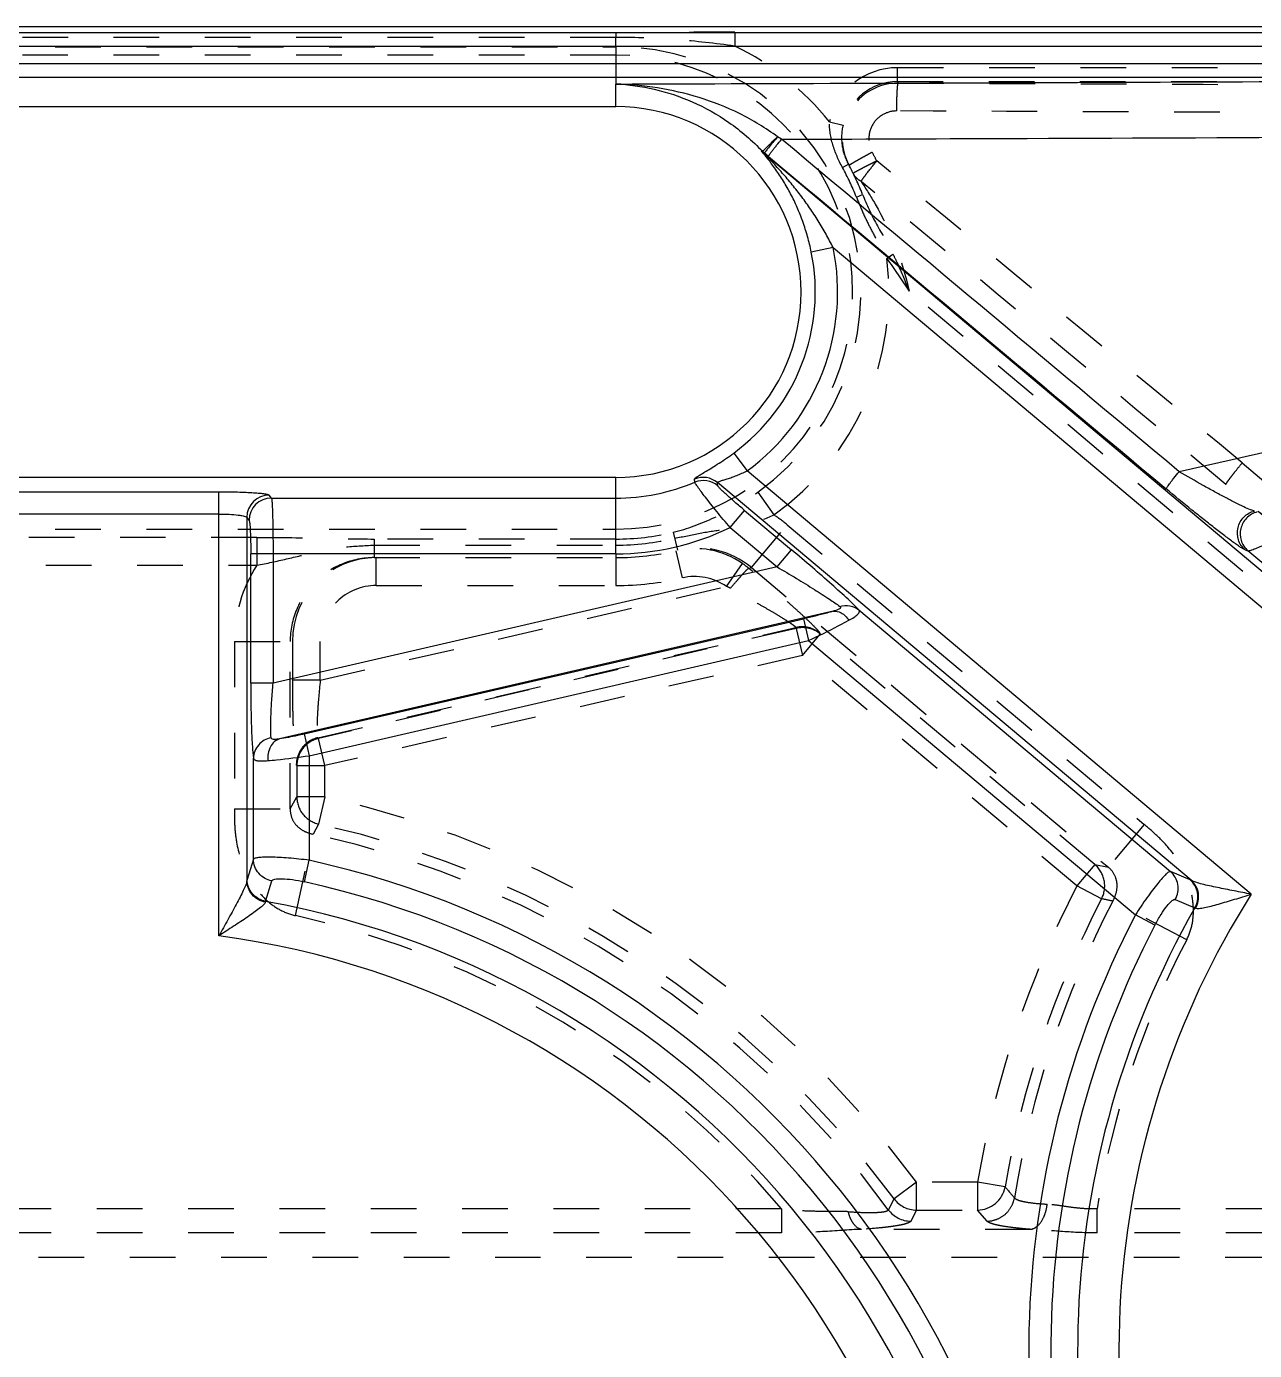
# Model space of a CAD drawing. Header units: millimetres. Extents: x 1727 to 4210, y -6182 to 759.
# Drawn here: x 3245.35 to 3289.3, y -463.08 to -415.71 of the extents above; entities that cross this region are included whole.
import ezdxf

# ---------------------------------------------------------------- set-up
doc = ezdxf.new("R2010")
doc.units = ezdxf.units.MM
doc.header["$LTSCALE"] = 16.335
doc.linetypes.add('HIDDEN', pattern=[0.2, 0.1, -0.1])
doc.layers.get('0').update_dxf_attribs({"linetype": 'CONTINUOUS'})
doc.layers.add('DEFAULT_2', color=8, linetype='HIDDEN')

msp = doc.modelspace()

# ---------------------------------------------------------------- linework, layer by layer
at = {"color": 7, "linetype": 'Continuous'}
for p, q in [((3121.45, -415.714), (3306.418, -415.714)), ((3121.61, -415.925), (3306.257, -415.925)), ((3306.257, -416.424), (3121.61, -416.424)), ((3123.612, -417.038), (3304.256, -417.038)), ((3304.256, -417.536), (3123.612, -417.536)), ((3266.434, -418.58), (3266.434, -417.772)), ((3161.434, -418.58), (3266.434, -418.58)), ((3272.062, -419.82), (3272.228, -419.66)), ((3272.372, -419.748), (3272.229, -419.663)), ((3271.717, -420.224), (3293.517, -438.516)), ((3271.898, -420.36), (3271.752, -420.239)), ((3274.215, -423.623), (3273.433, -423.783)), ((3274.215, -423.623), (3292.875, -439.281)), ((3270.662, -430.972), (3271.134, -431.615)), ((3266.434, -431.849), (3161.434, -431.849)), ((3266.434, -434.579), (3266.434, -431.849)), ((3269.265, -432.018), (3269.253, -431.907)), ((3289.179, -446.757), (3271.134, -431.615)), ((3244.133, -432.357), (3252.235, -432.357)), ((3252.235, -448.243), (3252.235, -432.357)), ((3270.085, -432.143), (3270.076, -432.031)), ((3287.032, -446.258), (3270.076, -432.031)), ((3254.112, -432.584), (3254.032, -432.477)), ((3254.112, -432.584), (3266.434, -432.584)), ((3252.235, -433.156), (3244.133, -433.156)), ((3253.233, -433.275), (3253.233, -446.277)), ((3253.233, -433.275), (3253.314, -433.382)), ((3270.53, -433.635), (3271.043, -433.023)), ((3271.043, -433.023), (3272.726, -434.435)), ((3270.53, -433.635), (3272.212, -435.047)), ((3253.372, -439.205), (3253.372, -434.579)), ((3266.434, -434.579), (3253.372, -434.579)), ((3254.171, -434.579), (3254.171, -439.205)), ((3272.212, -435.047), (3272.726, -434.435)), ((3288.963, -434.438), (3289.062, -434.47)), ((3293.083, -437.844), (3289.062, -434.47)), ((3272.212, -435.047), (3254.171, -439.205)), ((3274.218, -436.632), (3254.398, -441.2)), ((3275.138, -436.587), (3286.287, -445.942)), ((3255.288, -441.023), (3273.158, -436.905)), ((3273.158, -436.905), (3273.337, -437.682)), ((3255.467, -441.801), (3273.337, -437.682)), ((3273.337, -437.682), (3285.033, -447.497)), ((3254.171, -439.205), (3253.372, -439.205)), ((3255.288, -441.023), (3255.467, -441.801)), ((3253.47, -445.504), (3253.47, -441.89)), ((3255.467, -441.801), (3255.467, -445.542)), ((3253.47, -445.504), (3253.244, -446.235)), ((3255.297, -446.312), (3255.467, -445.542)), ((3286.993, -446.239), (3286.287, -445.942)), ((3253.902, -447.011), (3254.126, -446.279)), ((3286.459, -446.943), (3287.164, -447.242)), ((3285.732, -447.861), (3285.033, -447.497))]:
    msp.add_line(p, q, dxfattribs=at)
for centre, radius, start, end in [((3214.218, 16592.41), 17010.262, 270.1758785, 270.3031422), ((3266.434, -425.214), 6.633, 270, 90), ((3272.674, -417.477), 2.876, 249.2818, 249.9754), ((3272.224, -419.631), 0.78, 223.3636, 229.4845), ((3272.26, -419.644), 0.782, 223.1427, 229.5059), ((3272.747, -417.584), 2.835, 248.7154, 249.4185), ((3266.434, -425.214), 7.144, 306.2892, 11.5505), ((3266.434, -425.214), 7.942, 306.2892, 11.5505), ((3269.563, -432.646), 0.801, 50.1761, 112.7645), ((3269.572, -432.759), 0.801, 50.1956, 112.5281), ((3266.434, -425.214), 7.37, 270, 292.5914), ((3254.035, -433.279), 0.802, 90.216, 179.7224), ((3254.115, -433.386), 0.802, 90.2149, 179.7194), ((3266.434, -425.214), 9.365, 270, 295.9371), ((3248.184, -478.464), 33.717, 282.4745, 77.5255), ((3248.184, -478.464), 32.929, 282.4745, 77.5255), ((3248.184, -478.464), 31.969, 280.3033, 79.6967), ((3314.934, -463.079), 30.491, 147.6348, 262.3652), ((3314.934, -463.079), 33.717, 152.4745, 257.5255), ((3314.934, -463.079), 31.969, 150.3033, 259.6967), ((3314.934, -463.079), 32.929, 152.4745, 257.5255), ((3248.184, -478.464), 30.491, 277.6348, 82.3652)]:
    msp.add_arc(centre, radius, start, end, dxfattribs=at)
for points, knots in [([(3272.229, -419.663), (3271.8, -419.35), (3270.9, -418.795), (3269.44, -418.226), (3267.946, -417.878), (3266.936, -417.785), (3266.434, -417.772)], [0, 0, 0, 0, 0.257993, 0.509776, 0.756341, 1, 1, 1, 1]), ([(3266.434, -417.772), (3266.898, -417.792), (3267.837, -417.917), (3269.213, -418.377), (3270.535, -419.12), (3271.323, -419.796), (3271.689, -420.179)], [0, 0, 0, 0, 0.23541, 0.477406, 0.73144, 1, 1, 1, 1]), ([(3272.372, -419.748), (3275.052, -419.739), (3285.764, -419.7), (3296.477, -419.651), (3304.509, -419.609)], [0, 0, 0, 0, 0.250151, 1, 1, 1, 1]), ([(3271.689, -420.179), (3271.725, -420.143), (3271.85, -420.025), (3271.974, -419.904), (3272.062, -419.82)], [0, 0, 0, 0, 0.291626, 1, 1, 1, 1]), ([(3272.228, -419.66), (3272.17, -419.73), (3272.06, -419.862), (3271.929, -420.019), (3271.843, -420.125), (3271.798, -420.18), (3271.77, -420.216), (3271.756, -420.233), (3271.752, -420.239)], [0, 0, 0, 0, 0.362698, 0.690446, 0.816445, 0.911087, 0.972793, 1, 1, 1, 1]), ([(3271.898, -420.36), (3271.898, -420.353), (3271.913, -420.334), (3271.937, -420.294), (3271.982, -420.235), (3272.04, -420.158), (3272.113, -420.066), (3272.224, -419.927), (3272.312, -419.82), (3272.372, -419.748)], [0, 0, 0, 0, 0.027702, 0.089442, 0.184058, 0.310151, 0.464719, 0.638469, 1, 1, 1, 1]), ([(3273.433, -423.783), (3273.395, -423.597), (3273.307, -423.231), (3273.138, -422.697), (3272.935, -422.187), (3272.74, -421.782), (3272.571, -421.472), (3272.438, -421.248), (3272.3, -421.031), (3272.157, -420.823), (3272.034, -420.655), (3271.934, -420.526), (3271.861, -420.433), (3271.79, -420.344), (3271.733, -420.275), (3271.693, -420.226), (3271.671, -420.197), (3271.661, -420.18), (3271.655, -420.169), (3271.657, -420.167)], [0, 0, 0, 0, 0.139711, 0.277338, 0.412058, 0.543694, 0.608375, 0.672285, 0.735388, 0.797578, 0.85857, 0.888477, 0.917629, 0.94551, 0.972246, 0.983887, 0.992637, 0.997881, 1, 1, 1, 1]), ([(3274.215, -423.623), (3274.134, -423.46), (3273.964, -423.135), (3273.683, -422.661), (3273.378, -422.199), (3273.053, -421.751), (3272.768, -421.39), (3272.532, -421.11), (3272.352, -420.905), (3272.172, -420.706), (3272.018, -420.542), (3271.903, -420.423), (3271.808, -420.325), (3271.778, -420.295), (3271.706, -420.218), (3271.717, -420.224)], [0, 0, 0, 0, 0.129079, 0.259545, 0.390346, 0.521023, 0.651203, 0.715971, 0.780355, 0.84414, 0.906722, 0.937041, 0.965921, 0.990881, 1, 1, 1, 1]), ([(3306.795, -427.094), (3305.112, -427.472), (3298.38, -428.984), (3291.648, -430.501), (3286.599, -431.641)], [0, 0, 0, 0, 0.249893, 1, 1, 1, 1]), ([(3269.253, -431.907), (3269.253, -431.902), (3269.262, -431.888), (3269.296, -431.855), (3269.376, -431.8), (3269.508, -431.72), (3269.685, -431.614), (3269.898, -431.485), (3270.14, -431.333), (3270.399, -431.161), (3270.574, -431.037), (3270.662, -430.972)], [0, 0, 0, 0, 0.009752, 0.026926, 0.086138, 0.178563, 0.301157, 0.44993, 0.620155, 0.806348, 1, 1, 1, 1]), ([(3270.076, -432.031), (3270.073, -432.021), (3270.118, -431.996), (3270.178, -431.972), (3270.295, -431.935), (3270.434, -431.893), (3270.596, -431.84), (3270.77, -431.775), (3270.951, -431.697), (3271.073, -431.643), (3271.134, -431.615)], [0, 0, 0, 0, 0.027687, 0.096302, 0.201618, 0.333696, 0.484394, 0.648813, 0.822397, 1, 1, 1, 1]), ([(3286.134, -432.253), (3286.134, -432.245), (3286.147, -432.226), (3286.168, -432.189), (3286.207, -432.135), (3286.259, -432.064), (3286.328, -431.975), (3286.442, -431.831), (3286.534, -431.718), (3286.599, -431.641)], [0, 0, 0, 0, 0.028479, 0.085335, 0.168817, 0.284682, 0.432112, 0.606499, 1, 1, 1, 1]), ([(3289.297, -433.049), (3289.277, -433.046), (3289.228, -433.032), (3289.1, -432.985), (3288.891, -432.89), (3288.592, -432.743), (3288.243, -432.562), (3287.858, -432.355), (3287.305, -432.048), (3286.883, -431.807), (3286.599, -431.641)], [0, 0, 0, 0, 0.019799, 0.049446, 0.13435, 0.246013, 0.37707, 0.521771, 0.675945, 1, 1, 1, 1]), ([(3252.235, -432.357), (3252.457, -432.357), (3252.781, -432.361), (3253.194, -432.376), (3253.46, -432.39), (3253.681, -432.407), (3253.851, -432.427), (3253.958, -432.445), (3254.011, -432.462), (3254.028, -432.471), (3254.032, -432.477)], [0, 0, 0, 0, 0.36919, 0.537219, 0.685939, 0.810177, 0.905742, 0.969208, 0.988553, 1, 1, 1, 1]), ([(3270.53, -433.635), (3270.364, -433.45), (3270.132, -433.17), (3269.84, -432.807), (3269.652, -432.569), (3269.498, -432.365), (3269.38, -432.205), (3269.309, -432.094), (3269.271, -432.038), (3269.265, -432.018)], [0, 0, 0, 0, 0.363291, 0.530354, 0.679634, 0.805767, 0.903798, 0.969327, 1, 1, 1, 1]), ([(3271.043, -433.023), (3270.925, -432.924), (3270.753, -432.777), (3270.534, -432.585), (3270.39, -432.455), (3270.269, -432.343), (3270.185, -432.262), (3270.135, -432.209), (3270.109, -432.18), (3270.093, -432.16), (3270.085, -432.148), (3270.085, -432.143)], [0, 0, 0, 0, 0.355491, 0.52119, 0.671218, 0.799814, 0.90101, 0.939463, 0.969001, 0.989226, 1, 1, 1, 1]), ([(3288.963, -434.438), (3288.944, -434.432), (3288.897, -434.408), (3288.816, -434.359), (3288.71, -434.288), (3288.526, -434.158), (3288.254, -433.956), (3287.89, -433.676), (3287.484, -433.356), (3286.891, -432.88), (3286.439, -432.508), (3286.134, -432.253)], [0, 0, 0, 0, 0.016832, 0.043636, 0.079582, 0.12373, 0.23264, 0.363007, 0.509041, 0.666312, 1, 1, 1, 1]), ([(3254.112, -432.584), (3254.116, -432.59), (3254.12, -432.611), (3254.129, -432.674), (3254.137, -432.795), (3254.147, -432.984), (3254.155, -433.231), (3254.162, -433.524), (3254.169, -433.978), (3254.171, -434.334), (3254.171, -434.579)], [0, 0, 0, 0, 0.011338, 0.031183, 0.095911, 0.192354, 0.316948, 0.465503, 0.632937, 1, 1, 1, 1]), ([(3252.235, -433.156), (3252.359, -433.156), (3252.588, -433.161), (3252.86, -433.181), (3253.038, -433.205), (3253.134, -433.225), (3253.195, -433.245), (3253.229, -433.263), (3253.233, -433.275)], [0, 0, 0, 0, 0.365249, 0.679351, 0.802445, 0.897954, 0.963782, 1, 1, 1, 1]), ([(3253.314, -433.382), (3253.321, -433.392), (3253.327, -433.432), (3253.339, -433.507), (3253.347, -433.622), (3253.356, -433.769), (3253.363, -433.946), (3253.37, -434.218), (3253.372, -434.432), (3253.372, -434.579)], [0, 0, 0, 0, 0.03202, 0.097133, 0.19351, 0.317858, 0.466241, 0.63351, 1, 1, 1, 1]), ([(3288.963, -434.438), (3288.852, -434.345), (3288.681, -434.089), (3288.666, -433.633), (3288.887, -433.233), (3289.156, -433.082), (3289.297, -433.049)], [0, 0, 0, 0, 0.249351, 0.499747, 0.750316, 1, 1, 1, 1]), ([(3289.397, -433.08), (3289.25, -433.115), (3288.982, -433.27), (3288.769, -433.665), (3288.779, -434.114), (3288.948, -434.373), (3289.062, -434.47)], [0, 0, 0, 0, 0.259457, 0.500242, 0.740869, 1, 1, 1, 1]), ([(3289.062, -434.47), (3289.072, -434.471), (3289.098, -434.466), (3289.145, -434.454), (3289.21, -434.431), (3289.33, -434.387), (3289.517, -434.312), (3289.776, -434.201), (3290.077, -434.069), (3290.529, -433.864), (3290.876, -433.696), (3291.115, -433.585)], [0, 0, 0, 0, 0.012849, 0.034728, 0.065524, 0.104883, 0.206739, 0.334841, 0.48351, 0.647354, 1, 1, 1, 1]), ([(3275.138, -436.587), (3275.015, -436.454), (3274.693, -436.148), (3274.135, -435.644), (3273.459, -435.055), (3272.975, -434.645), (3272.726, -434.435)], [0, 0, 0, 0, 0.167799, 0.411866, 0.697296, 1, 1, 1, 1]), ([(3272.212, -435.047), (3272.443, -435.183), (3272.889, -435.449), (3273.516, -435.834), (3274.035, -436.167), (3274.339, -436.371), (3274.455, -436.464)], [0, 0, 0, 0, 0.302494, 0.58711, 0.832024, 1, 1, 1, 1]), ([(3274.218, -436.632), (3274.143, -436.655), (3273.792, -436.754), (3273.437, -436.84), (3273.158, -436.905)], [0, 0, 0, 0, 0.213954, 1, 1, 1, 1]), ([(3274.455, -436.464), (3274.462, -436.47), (3274.475, -436.481), (3274.481, -436.518), (3274.427, -436.561), (3274.34, -436.595), (3274.262, -436.62), (3274.218, -436.632)], [0, 0, 0, 0, 0.079728, 0.14157, 0.303487, 0.59431, 1, 1, 1, 1]), ([(3274.218, -436.632), (3274.314, -436.617), (3274.482, -436.66), (3274.659, -436.8), (3274.742, -436.9), (3274.778, -436.955)], [0, 0, 0, 0, 0.433941, 0.704675, 1, 1, 1, 1]), ([(3274.455, -436.464), (3274.57, -436.43), (3274.818, -436.411), (3275.046, -436.513), (3275.138, -436.587)], [0, 0, 0, 0, 0.505187, 1, 1, 1, 1]), ([(3274.778, -436.955), (3274.842, -436.921), (3274.951, -436.858), (3275.071, -436.773), (3275.131, -436.706), (3275.155, -436.663), (3275.158, -436.621), (3275.146, -436.597), (3275.138, -436.587)], [0, 0, 0, 0, 0.385541, 0.674607, 0.780487, 0.863304, 0.931629, 1, 1, 1, 1]), ([(3273.337, -437.682), (3273.47, -437.618), (3273.954, -437.383), (3274.435, -437.141), (3274.778, -436.955)], [0, 0, 0, 0, 0.275551, 1, 1, 1, 1]), ([(3253.372, -439.205), (3253.372, -439.491), (3253.376, -440.038), (3253.394, -440.795), (3253.423, -441.404), (3253.449, -441.753), (3253.47, -441.89)], [0, 0, 0, 0, 0.319405, 0.610423, 0.845068, 1, 1, 1, 1]), ([(3254.099, -441.156), (3254.088, -441.056), (3254.084, -440.802), (3254.093, -440.36), (3254.123, -439.81), (3254.153, -439.413), (3254.171, -439.205)], [0, 0, 0, 0, 0.154278, 0.388397, 0.679534, 1, 1, 1, 1]), ([(3254.099, -441.156), (3253.932, -441.192), (3253.612, -441.373), (3253.473, -441.72), (3253.47, -441.89)], [0, 0, 0, 0, 0.50142, 1, 1, 1, 1]), ([(3254.398, -441.2), (3254.263, -441.24), (3254.081, -441.42), (3253.989, -441.719), (3253.977, -441.892), (3253.983, -441.978)], [0, 0, 0, 0, 0.451106, 0.723476, 1, 1, 1, 1]), ([(3254.398, -441.2), (3254.357, -441.207), (3254.286, -441.218), (3254.194, -441.219), (3254.125, -441.206), (3254.101, -441.171), (3254.099, -441.156)], [0, 0, 0, 0, 0.377238, 0.661229, 0.855283, 1, 1, 1, 1]), ([(3255.288, -441.023), (3255.205, -441.042), (3254.91, -441.108), (3254.613, -441.168), (3254.398, -441.2)], [0, 0, 0, 0, 0.279537, 1, 1, 1, 1]), ([(3253.47, -441.89), (3253.476, -441.914), (3253.507, -441.948), (3253.563, -441.97), (3253.651, -441.989), (3253.793, -441.992), (3253.914, -441.984), (3253.983, -441.978)], [0, 0, 0, 0, 0.135409, 0.224013, 0.333521, 0.6216, 1, 1, 1, 1]), ([(3253.983, -441.978), (3254.087, -441.968), (3254.583, -441.918), (3255.077, -441.856), (3255.467, -441.801)], [0, 0, 0, 0, 0.209468, 1, 1, 1, 1]), ([(3255.467, -445.542), (3255.221, -445.509), (3254.863, -445.471), (3254.404, -445.439), (3254.107, -445.428), (3253.862, -445.429), (3253.669, -445.441), (3253.548, -445.46), (3253.479, -445.484), (3253.47, -445.504)], [0, 0, 0, 0, 0.368813, 0.536801, 0.685338, 0.809181, 0.904257, 0.967553, 1, 1, 1, 1]), ([(3254.126, -446.279), (3253.948, -446.245), (3253.608, -446.052), (3253.471, -445.683), (3253.47, -445.504)], [0, 0, 0, 0, 0.501606, 1, 1, 1, 1]), ([(3286.287, -445.942), (3286.266, -445.937), (3286.203, -445.974), (3286.111, -446.054), (3285.978, -446.194), (3285.82, -446.382), (3285.638, -446.616), (3285.367, -446.988), (3285.165, -447.287), (3285.033, -447.497)], [0, 0, 0, 0, 0.032445, 0.095747, 0.190828, 0.314676, 0.463215, 0.631198, 1, 1, 1, 1]), ([(3286.459, -446.943), (3286.548, -446.785), (3286.619, -446.4), (3286.424, -446.058), (3286.287, -445.942)], [0, 0, 0, 0, 0.501605, 1, 1, 1, 1]), ([(3253.233, -446.277), (3253.228, -446.329), (3253.187, -446.448), (3253.102, -446.641), (3252.986, -446.871), (3252.802, -447.218), (3252.549, -447.678), (3252.341, -448.051), (3252.235, -448.243)], [0, 0, 0, 0, 0.06999, 0.168828, 0.287405, 0.419053, 0.702974, 1, 1, 1, 1]), ([(3253.244, -446.235), (3253.243, -446.238), (3253.239, -446.252), (3253.236, -446.266), (3253.233, -446.277)], [0, 0, 0, 0, 0.213858, 1, 1, 1, 1]), ([(3253.894, -447.038), (3253.806, -447.022), (3253.632, -446.956), (3253.345, -446.733), (3253.236, -446.454), (3253.234, -446.277)], [0, 0, 0, 0, 0.248859, 0.508621, 1, 1, 1, 1]), ([(3253.902, -447.011), (3253.724, -446.978), (3253.382, -446.784), (3253.245, -446.415), (3253.244, -446.235)], [0, 0, 0, 0, 0.502249, 1, 1, 1, 1]), ([(3254.126, -446.279), (3254.13, -446.264), (3254.166, -446.235), (3254.287, -446.204), (3254.527, -446.198), (3254.884, -446.231), (3255.153, -446.28), (3255.297, -446.312)], [0, 0, 0, 0, 0.038784, 0.102556, 0.316978, 0.63116, 1, 1, 1, 1]), ([(3287.164, -447.242), (3287.253, -447.084), (3287.325, -446.698), (3287.129, -446.356), (3286.993, -446.239)], [0, 0, 0, 0, 0.50225, 1, 1, 1, 1]), ([(3287.032, -446.258), (3287.028, -446.256), (3287.016, -446.25), (3287.003, -446.243), (3286.993, -446.239)], [0, 0, 0, 0, 0.286217, 1, 1, 1, 1]), ([(3289.179, -446.757), (3288.975, -446.714), (3288.669, -446.658), (3288.265, -446.578), (3287.971, -446.519), (3287.69, -446.46), (3287.431, -446.4), (3287.212, -446.339), (3287.081, -446.291), (3287.032, -446.258)], [0, 0, 0, 0, 0.28341, 0.422938, 0.559371, 0.690564, 0.813193, 0.919863, 1, 1, 1, 1]), ([(3287.19, -447.253), (3287.234, -447.176), (3287.296, -447), (3287.309, -446.636), (3287.165, -446.374), (3287.032, -446.259)], [0, 0, 0, 0, 0.24884, 0.508594, 1, 1, 1, 1]), ([(3253.894, -447.038), (3253.891, -447.054), (3253.87, -447.09), (3253.8, -447.169), (3253.667, -447.279), (3253.474, -447.421), (3253.251, -447.576), (3253.009, -447.738), (3252.668, -447.961), (3252.409, -448.129), (3252.235, -448.243)], [0, 0, 0, 0, 0.024226, 0.058786, 0.15416, 0.273643, 0.407521, 0.550014, 0.697635, 1, 1, 1, 1]), ([(3253.894, -447.038), (3253.895, -447.035), (3253.897, -447.026), (3253.899, -447.017), (3253.902, -447.011)], [0, 0, 0, 0, 0.285912, 1, 1, 1, 1]), ([(3285.732, -447.861), (3285.8, -447.73), (3285.936, -447.493), (3286.139, -447.198), (3286.298, -447.018), (3286.4, -446.946), (3286.445, -446.936), (3286.459, -446.943)], [0, 0, 0, 0, 0.368865, 0.683057, 0.897455, 0.961218, 1, 1, 1, 1]), ([(3287.19, -447.253), (3287.205, -447.26), (3287.246, -447.266), (3287.352, -447.265), (3287.522, -447.235), (3287.755, -447.178), (3288.115, -447.079), (3288.591, -446.933), (3288.982, -446.821), (3289.179, -446.757)], [0, 0, 0, 0, 0.024622, 0.059214, 0.154309, 0.274311, 0.408235, 0.698147, 1, 1, 1, 1]), ([(3287.164, -447.242), (3287.17, -447.244), (3287.179, -447.248), (3287.187, -447.252), (3287.19, -447.253)], [0, 0, 0, 0, 0.714083, 1, 1, 1, 1])]:
    msp.add_open_spline(points, degree=3, knots=knots, dxfattribs=at)
for points in [[(3286.599, -431.641), (3281.856, -427.678), (3277.113, -423.714), (3272.372, -419.748)], [(3271.898, -420.36), (3276.642, -424.326), (3281.387, -428.29), (3286.134, -432.253)]]:
    msp.add_open_spline(points, degree=3, dxfattribs=at)
at = {"layer": 'DEFAULT_2', "color": 8, "linetype": 'HIDDEN'}
for p, q in [((3266.434, -415.937), (3161.434, -415.937)), ((3266.434, -416.103), (3161.434, -416.103)), ((3266.434, -415.937), (3266.434, -416.103)), ((3270.696, -415.917), (3270.696, -416.416)), ((3161.435, -416.437), (3266.433, -416.437)), ((3266.433, -416.734), (3161.435, -416.734)), ((3266.433, -416.437), (3266.434, -417.772)), ((3276.516, -417.687), (3276.516, -417.188)), ((3304.303, -417.188), (3276.516, -417.188)), ((3276.516, -417.687), (3304.603, -417.687)), ((3276.544, -417.738), (3276.516, -417.687)), ((3274.084, -419.128), (3274.571, -419.239)), ((3274.55, -420.758), (3274.761, -420.642)), ((3275.046, -421.814), (3275.27, -421.725)), ((3276.135, -424.008), (3276.357, -423.854)), ((3293.883, -439.408), (3276.934, -425.186)), ((3271.515, -432.371), (3272.093, -433.185)), ((3293.261, -436.279), (3288.274, -432.094)), ((3161.434, -433.693), (3266.434, -433.693)), ((3268.492, -433.806), (3268.647, -434.452)), ((3271.288, -435.071), (3272.572, -433.541)), ((3272.572, -433.541), (3285.35, -444.263)), ((3253.594, -433.991), (3242.773, -433.991)), ((3253.594, -433.991), (3253.594, -434.989)), ((3257.792, -434.049), (3257.792, -434.714)), ((3266.434, -434.049), (3257.792, -434.049)), ((3257.792, -434.27), (3266.434, -434.27)), ((3257.793, -434.714), (3266.434, -434.714)), ((3257.864, -435.714), (3257.864, -434.714)), ((3266.434, -434.579), (3266.434, -435.714)), ((3268.582, -434.468), (3268.808, -435.442)), ((3242.773, -434.989), (3253.594, -434.989)), ((3270.402, -435.745), (3270.97, -434.924)), ((3271.192, -435.094), (3271.288, -435.071)), ((3271.288, -435.071), (3284.066, -445.793)), ((3255.861, -439.097), (3270.402, -435.745)), ((3257.864, -435.714), (3266.434, -435.714)), ((3255.778, -441.157), (3272.88, -437.215)), ((3272.892, -437.246), (3255.795, -441.187)), ((3272.892, -437.246), (3272.88, -437.215)), ((3272.892, -437.246), (3273.115, -438.216)), ((3273.115, -438.216), (3273.757, -437.451)), ((3273.757, -437.451), (3273.745, -437.419)), ((3283.583, -445.695), (3273.757, -437.451)), ((3252.786, -437.714), (3252.786, -443.706)), ((3252.786, -437.714), (3255.861, -437.714)), ((3254.783, -443.706), (3254.783, -437.714)), ((3254.862, -437.714), (3254.862, -439.097)), ((3255.861, -439.097), (3255.861, -437.713)), ((3273.115, -438.216), (3256.018, -442.156)), ((3282.941, -446.46), (3273.115, -438.216)), ((3255.861, -439.097), (3254.862, -439.097)), ((3255.778, -441.157), (3255.795, -441.187)), ((3256.018, -442.156), (3255.795, -441.187)), ((3255.003, -442.126), (3255.019, -442.156)), ((3255.019, -442.156), (3255.019, -443.273)), ((3255.019, -442.156), (3256.018, -442.156)), ((3256.018, -443.273), (3256.018, -442.156)), ((3254.783, -443.706), (3255.019, -443.273)), ((3256.018, -443.273), (3255.019, -443.273)), ((3256.018, -443.273), (3255.802, -444.244)), ((3252.786, -443.706), (3254.783, -443.706)), ((3255.802, -444.244), (3255.608, -444.607)), ((3285.35, -444.263), (3284.066, -445.793)), ((3254.968, -447.521), (3255.607, -444.607)), ((3283.583, -445.695), (3282.941, -446.46)), ((3283.583, -445.695), (3284.066, -445.793)), ((3283.823, -446.919), (3282.941, -446.46)), ((3286.869, -448.387), (3284.226, -447.003)), ((3277.195, -457.061), (3276.395, -457.651)), ((3279.388, -457.061), (3277.195, -457.061)), ((3277.195, -458.055), (3277.195, -457.061)), ((3279.388, -457.061), (3279.388, -458.055)), ((3280.368, -457.227), (3279.388, -457.061)), ((3272.371, -458.007), (3223.997, -458.007)), ((3272.371, -458.007), (3272.371, -458.873)), ((3276.191, -458.043), (3276.395, -457.651)), ((3296.434, -458.007), (3283.665, -458.007)), ((3283.665, -458.873), (3283.665, -458.007)), ((3277.195, -458.055), (3276.995, -458.451)), ((3277.195, -458.055), (3279.388, -458.055)), ((3279.724, -458.451), (3279.388, -458.055)), ((3272.371, -458.873), (3223.997, -458.873)), ((3281.288, -458.745), (3275.229, -458.745)), ((3296.434, -458.873), (3283.665, -458.873)), ((3131.434, -459.739), (3296.434, -459.739))]:
    msp.add_line(p, q, dxfattribs=at)
for centre, radius, start, end in [((3266.434, -425.214), 8.777, 305.37, 90.0072), ((3266.434, -425.214), 8.48, 270, 90.0072), ((3266.434, -425.214), 9.776, 38.5028, 64.1499), ((3276.516, -419.683), 2.495, 90.015, 167.1508), ((3276.541, -419.735), 1.997, 89.9251, 208.4954), ((3276.515, -419.68), 1.993, 89.9629, 167.2201), ((3266.398, -425.23), 10.493, 26.6484, 28.5701), ((2213.457, -1719.538), 1678.083, 50.144861, 50.724072), ((3266.434, -425.214), 9.259, 21.5435, 28.769), ((3266.434, -425.214), 9.5, 21.5435, 28.769), ((1673.329, -2364.331), 2518.251, 50.111442, 50.497602), ((3266.434, -425.214), 9.776, 305.3706, 7.0834), ((3269.361, -437.366), 4.994, 49.9928, 56.8449), ((3266.434, -425.214), 8.836, 270, 283.4727), ((3266.434, -425.214), 9.056, 270, 283.4728), ((3257.863, -437.715), 3.001, 89.9898, 179.9827), ((3266.434, -425.214), 9.5, 270, 283.4712), ((3269.261, -437.392), 3.003, 55.3081, 103.0761), ((3269.352, -437.389), 3.02, 50.1307, 103.5083), ((3257.78, -437.714), 4.994, 146.9411, 179.9969), ((3269.286, -437.356), 2.958, 49.8866, 55.3074), ((3257.862, -437.715), 2.001, 89.9289, 179.943), ((3266.434, -425.214), 10.5, 270, 283.0655), ((3269.262, -437.395), 2.005, 55.3522, 103.0956), ((3269.769, -437.228), 1.613, 61.4415, 66.8721), ((3273.107, -438.189), 1, 50.3404, 103.1135), ((3273.119, -438.22), 1, 50.3351, 103.1178), ((3248.184, -478.464), 36.052, 36.4176, 77.4494), ((3248.184, -478.464), 35.057, 36.4176, 77.4494), ((3248.184, -478.464), 34.661, 36.0969, 77.6327), ((3314.934, -463.079), 36.052, 152.5506, 170.3906), ((3314.934, -463.079), 35.057, 152.5506, 170.3906), ((3314.934, -463.079), 34.661, 152.3673, 170.9279), ((3248.184, -478.464), 31.678, 40.2231, 77.624), ((3314.934, -463.079), 31.678, 152.363, 170.787), ((3279.377, -457.048), 1.007, 270.6149, 349.788), ((3461.767, -299.198), 240.58, 221.06136, 221.18366), ((3277.201, -457.049), 1.006, 216.7394, 269.6678), ((3277, -457.445), 1.006, 216.4316, 269.669)]:
    msp.add_arc(centre, radius, start, end, dxfattribs=at)
for points, knots in [([(3266.432, -416.437), (3266.432, -416.427), (3266.435, -416.394), (3266.434, -416.328), (3266.434, -416.227), (3266.434, -416.148), (3266.434, -416.103)], [0, 0, 0, 0, 0.089282, 0.291526, 0.599282, 1, 1, 1, 1]), ([(3270.696, -415.917), (3270.34, -415.917), (3268.919, -415.922), (3267.498, -415.937), (3266.434, -415.937)], [0, 0, 0, 0, 0.250732, 1, 1, 1, 1]), ([(3270.696, -416.416), (3270.002, -416.319), (3268.584, -416.16), (3267.158, -416.103), (3266.434, -416.103)], [0, 0, 0, 0, 0.491839, 1, 1, 1, 1]), ([(3276.492, -418.736), (3276.492, -418.618), (3276.495, -418.443), (3276.501, -418.217), (3276.507, -418.064), (3276.515, -417.937), (3276.523, -417.839), (3276.533, -417.778), (3276.538, -417.746), (3276.544, -417.738)], [0, 0, 0, 0, 0.352281, 0.524499, 0.680455, 0.810291, 0.908171, 0.970663, 1, 1, 1, 1]), ([(3276.544, -417.738), (3278.872, -417.747), (3288.18, -417.783), (3297.488, -417.826), (3304.467, -417.863)], [0, 0, 0, 0, 0.250139, 1, 1, 1, 1]), ([(3274.55, -420.758), (3274.407, -420.498), (3274.176, -419.973), (3274.078, -419.401), (3274.084, -419.128)], [0, 0, 0, 0, 0.521039, 1, 1, 1, 1]), ([(3276.492, -418.736), (3276.322, -418.735), (3275.974, -418.825), (3275.593, -419.199), (3275.447, -419.713), (3275.533, -420.062), (3275.614, -420.212)], [0, 0, 0, 0, 0.24991, 0.499758, 0.749768, 1, 1, 1, 1]), ([(3304.392, -418.861), (3302.068, -418.848), (3292.768, -418.801), (3283.468, -418.761), (3276.492, -418.736)], [0, 0, 0, 0, 0.249851, 1, 1, 1, 1]), ([(3274.571, -419.239), (3274.516, -419.473), (3274.49, -419.964), (3274.646, -420.431), (3274.761, -420.642)], [0, 0, 0, 0, 0.499792, 1, 1, 1, 1]), ([(3275.614, -420.212), (3275.563, -420.24), (3275.459, -420.297), (3275.305, -420.381), (3275.159, -420.463), (3275.03, -420.536), (3274.937, -420.59), (3274.877, -420.626), (3274.843, -420.647), (3274.818, -420.663), (3274.8, -420.675), (3274.792, -420.682), (3274.786, -420.687), (3274.786, -420.688)], [0, 0, 0, 0, 0.184888, 0.371805, 0.550329, 0.708965, 0.83718, 0.888041, 0.929336, 0.960703, 0.982508, 0.995334, 1, 1, 1, 1]), ([(3275.776, -420.523), (3275.724, -420.55), (3275.618, -420.603), (3275.462, -420.682), (3275.313, -420.759), (3275.182, -420.828), (3275.087, -420.878), (3275.026, -420.912), (3274.991, -420.931), (3274.966, -420.946), (3274.947, -420.958), (3274.939, -420.964), (3274.932, -420.969), (3274.933, -420.97)], [0, 0, 0, 0, 0.18501, 0.372001, 0.550552, 0.709179, 0.837362, 0.888203, 0.929478, 0.960823, 0.982605, 0.995401, 1, 1, 1, 1]), ([(3275.215, -421.254), (3275.238, -421.218), (3275.304, -421.125), (3275.488, -420.88), (3275.654, -420.674), (3275.776, -420.523)], [0, 0, 0, 0, 0.139753, 0.369098, 1, 1, 1, 1]), ([(3275.215, -421.254), (3275.154, -421.221), (3275.043, -421.141), (3274.963, -421.029), (3274.933, -420.97)], [0, 0, 0, 0, 0.508795, 1, 1, 1, 1]), ([(3275.215, -421.254), (3275.393, -421.519), (3276.15, -422.736), (3276.708, -424.093), (3276.934, -425.186)], [0, 0, 0, 0, 0.222446, 1, 1, 1, 1]), ([(3275.046, -421.814), (3275.123, -422.003), (3275.277, -422.382), (3275.546, -422.933), (3275.84, -423.471), (3276.035, -423.83), (3276.135, -424.008)], [0, 0, 0, 0, 0.250442, 0.500016, 0.749678, 1, 1, 1, 1]), ([(3275.27, -421.725), (3275.413, -422.087), (3275.752, -422.811), (3276.18, -423.487), (3276.357, -423.854)], [0, 0, 0, 0, 0.488274, 1, 1, 1, 1]), ([(3276.357, -423.854), (3276.409, -423.963), (3276.615, -424.401), (3276.805, -424.846), (3276.934, -425.186)], [0, 0, 0, 0, 0.249059, 1, 1, 1, 1]), ([(3288.274, -432.094), (3288.274, -432.086), (3288.29, -432.061), (3288.319, -432.012), (3288.373, -431.937), (3288.445, -431.84), (3288.535, -431.723), (3288.672, -431.55), (3288.78, -431.418), (3288.854, -431.329)], [0, 0, 0, 0, 0.026576, 0.086442, 0.1821, 0.310526, 0.46631, 0.639902, 1, 1, 1, 1]), ([(3268.492, -433.806), (3269, -433.685), (3270.057, -433.289), (3271.027, -432.717), (3271.515, -432.371)], [0, 0, 0, 0, 0.465837, 1, 1, 1, 1]), ([(3268.544, -434.021), (3268.849, -433.964), (3269.445, -433.828), (3270.346, -433.701), (3271.242, -433.537), (3271.813, -433.316), (3272.093, -433.185)], [0, 0, 0, 0, 0.254368, 0.501378, 0.746777, 1, 1, 1, 1]), ([(3253.594, -433.991), (3254.334, -433.991), (3255.733, -434.011), (3257.133, -434.049), (3257.792, -434.049)], [0, 0, 0, 0, 0.528481, 1, 1, 1, 1]), ([(3253.594, -434.989), (3253.947, -434.918), (3254.641, -434.768), (3255.674, -434.521), (3256.72, -434.317), (3257.433, -434.282), (3257.792, -434.27)], [0, 0, 0, 0, 0.252659, 0.499559, 0.746894, 1, 1, 1, 1]), ([(3257.793, -434.714), (3257.402, -434.714), (3256.614, -434.875), (3255.609, -435.534), (3254.946, -436.536), (3254.783, -437.323), (3254.783, -437.714)], [0, 0, 0, 0, 0.250335, 0.500216, 0.749936, 1, 1, 1, 1]), ([(3270.539, -435.812), (3270.614, -435.723), (3270.726, -435.592), (3270.873, -435.425), (3270.972, -435.314), (3271.056, -435.224), (3271.12, -435.155), (3271.163, -435.117), (3271.184, -435.096), (3271.192, -435.094)], [0, 0, 0, 0, 0.357903, 0.531484, 0.687803, 0.817045, 0.913468, 0.973718, 1, 1, 1, 1]), ([(3273.745, -437.419), (3273.74, -437.404), (3273.713, -437.368), (3273.661, -437.305), (3273.582, -437.222), (3273.433, -437.072), (3273.198, -436.849), (3272.869, -436.547), (3272.49, -436.21), (3271.928, -435.718), (3271.491, -435.345), (3271.192, -435.094)], [0, 0, 0, 0, 0.014047, 0.037959, 0.071396, 0.113794, 0.22121, 0.352559, 0.501083, 0.661203, 1, 1, 1, 1]), ([(3272.88, -437.215), (3272.875, -437.204), (3272.85, -437.181), (3272.801, -437.141), (3272.727, -437.088), (3272.588, -436.994), (3272.37, -436.857), (3272.066, -436.674), (3271.719, -436.471), (3271.207, -436.179), (3270.81, -435.959), (3270.539, -435.812)], [0, 0, 0, 0, 0.013026, 0.036561, 0.069975, 0.112432, 0.220724, 0.353179, 0.50194, 0.661946, 1, 1, 1, 1]), ([(3254.862, -439.097), (3254.862, -439.459), (3254.867, -439.989), (3254.883, -440.668), (3254.9, -441.112), (3254.92, -441.489), (3254.943, -441.784), (3254.965, -441.975), (3254.986, -442.079), (3254.996, -442.114), (3255.003, -442.126)], [0, 0, 0, 0, 0.358247, 0.523097, 0.670982, 0.79674, 0.89566, 0.964124, 0.986173, 1, 1, 1, 1]), ([(3255.861, -439.097), (3255.834, -439.344), (3255.801, -439.704), (3255.767, -440.167), (3255.751, -440.469), (3255.743, -440.724), (3255.745, -440.924), (3255.752, -441.055), (3255.765, -441.125), (3255.773, -441.149), (3255.778, -441.157)], [0, 0, 0, 0, 0.360034, 0.525323, 0.673046, 0.797819, 0.895901, 0.96408, 0.986118, 1, 1, 1, 1]), ([(3255.778, -441.157), (3255.568, -441.206), (3255.26, -441.397), (3255.047, -441.79), (3255.004, -442.016), (3255.003, -442.126)], [0, 0, 0, 0, 0.489511, 0.749204, 1, 1, 1, 1]), ([(3255.795, -441.187), (3255.581, -441.237), (3255.177, -441.488), (3255.02, -441.937), (3255.019, -442.156)], [0, 0, 0, 0, 0.500655, 1, 1, 1, 1]), ([(3255.019, -443.273), (3255.02, -443.493), (3255.178, -443.946), (3255.587, -444.195), (3255.802, -444.244)], [0, 0, 0, 0, 0.499334, 1, 1, 1, 1]), ([(3252.786, -443.706), (3252.786, -443.904), (3252.789, -444.301), (3252.87, -445.089), (3253.109, -445.858), (3253.524, -446.536), (3253.922, -446.982), (3254.405, -447.335), (3254.78, -447.48), (3254.973, -447.522)], [0, 0, 0, 0, 0.125155, 0.250301, 0.499901, 0.62503, 0.750114, 0.875122, 1, 1, 1, 1]), ([(3254.783, -443.706), (3254.782, -443.833), (3254.832, -444.076), (3255.041, -444.356), (3255.312, -444.527), (3255.508, -444.586), (3255.608, -444.607)], [0, 0, 0, 0, 0.287383, 0.539006, 0.770736, 1, 1, 1, 1]), ([(3286.87, -448.385), (3286.962, -448.21), (3287.09, -447.829), (3287.129, -447.233), (3287.042, -446.642), (3286.789, -445.891), (3286.354, -445.214), (3285.803, -444.646), (3285.501, -444.39), (3285.35, -444.263)], [0, 0, 0, 0, 0.124886, 0.249892, 0.374976, 0.500098, 0.749704, 0.87486, 1, 1, 1, 1]), ([(3283.824, -446.918), (3283.925, -446.722), (3283.995, -446.249), (3283.75, -445.837), (3283.583, -445.695)], [0, 0, 0, 0, 0.500662, 1, 1, 1, 1]), ([(3284.226, -447.003), (3284.274, -446.914), (3284.355, -446.725), (3284.398, -446.408), (3284.318, -446.068), (3284.164, -445.873), (3284.066, -445.793)], [0, 0, 0, 0, 0.229264, 0.460994, 0.712617, 1, 1, 1, 1]), ([(3274.755, -458.113), (3274.568, -458.101), (3274.183, -458.099), (3273.595, -458.105), (3272.985, -458.082), (3272.576, -458.037), (3272.371, -458.007)], [0, 0, 0, 0, 0.23474, 0.483027, 0.739805, 1, 1, 1, 1]), ([(3279.724, -458.451), (3279.837, -458.45), (3280.069, -458.404), (3280.382, -458.228), (3280.605, -457.947), (3280.687, -457.725), (3280.706, -457.614)], [0, 0, 0, 0, 0.243425, 0.500007, 0.756586, 1, 1, 1, 1]), ([(3280.706, -457.614), (3280.717, -457.63), (3280.755, -457.66), (3280.873, -457.715), (3281.101, -457.768), (3281.453, -457.816), (3281.725, -457.835), (3281.877, -457.844)], [0, 0, 0, 0, 0.047923, 0.116811, 0.323897, 0.622127, 1, 1, 1, 1]), ([(3281.288, -458.745), (3281.359, -458.735), (3281.561, -458.636), (3281.736, -458.38), (3281.837, -458.09), (3281.868, -457.926), (3281.877, -457.844)], [0, 0, 0, 0, 0.190728, 0.563861, 0.782451, 1, 1, 1, 1]), ([(3283.665, -458.007), (3283.505, -458.012), (3283.189, -458.013), (3282.728, -457.958), (3282.294, -457.889), (3282.012, -457.859), (3281.877, -457.844)], [0, 0, 0, 0, 0.266755, 0.526597, 0.773253, 1, 1, 1, 1]), ([(3274.755, -458.113), (3274.941, -458.125), (3275.277, -458.142), (3275.671, -458.145), (3275.921, -458.129), (3276.053, -458.11), (3276.14, -458.087), (3276.185, -458.059), (3276.191, -458.043)], [0, 0, 0, 0, 0.38394, 0.692853, 0.81099, 0.901829, 0.964188, 1, 1, 1, 1]), ([(3275.229, -458.745), (3275.117, -458.726), (3274.956, -458.585), (3274.828, -458.347), (3274.775, -458.194), (3274.755, -458.113)], [0, 0, 0, 0, 0.415467, 0.69499, 1, 1, 1, 1]), ([(3276.995, -458.451), (3276.984, -458.472), (3276.928, -458.507), (3276.82, -458.547), (3276.657, -458.587), (3276.446, -458.625), (3276.192, -458.66), (3275.782, -458.705), (3275.456, -458.73), (3275.229, -458.745)], [0, 0, 0, 0, 0.037849, 0.10258, 0.1953, 0.314513, 0.457659, 0.621895, 1, 1, 1, 1]), ([(3281.288, -458.745), (3281.085, -458.729), (3280.724, -458.695), (3280.302, -458.637), (3280.037, -458.582), (3279.894, -458.542), (3279.792, -458.503), (3279.739, -458.47), (3279.724, -458.451)], [0, 0, 0, 0, 0.379272, 0.679082, 0.795072, 0.887127, 0.955044, 1, 1, 1, 1]), ([(3275.229, -458.745), (3274.764, -458.76), (3273.814, -458.84), (3272.86, -458.873), (3272.371, -458.873)], [0, 0, 0, 0, 0.487112, 1, 1, 1, 1]), ([(3283.665, -458.873), (3283.252, -458.873), (3282.458, -458.835), (3281.668, -458.76), (3281.288, -458.745)], [0, 0, 0, 0, 0.520262, 1, 1, 1, 1])]:
    msp.add_open_spline(points, degree=3, knots=knots, dxfattribs=at)
for points in [[(3276.135, -424.008), (3276.405, -424.398), (3276.676, -424.787), (3276.934, -425.186)], [(3288.854, -431.329), (3290.519, -432.721), (3292.185, -434.112), (3293.851, -435.504)], [(3293.192, -436.199), (3291.552, -434.831), (3289.913, -433.463), (3288.274, -432.094)], [(3284.226, -447.003), (3284.092, -446.975), (3283.958, -446.946), (3283.824, -446.918)]]:
    msp.add_open_spline(points, degree=3, dxfattribs=at)

doc.saveas('drawing.dxf')
